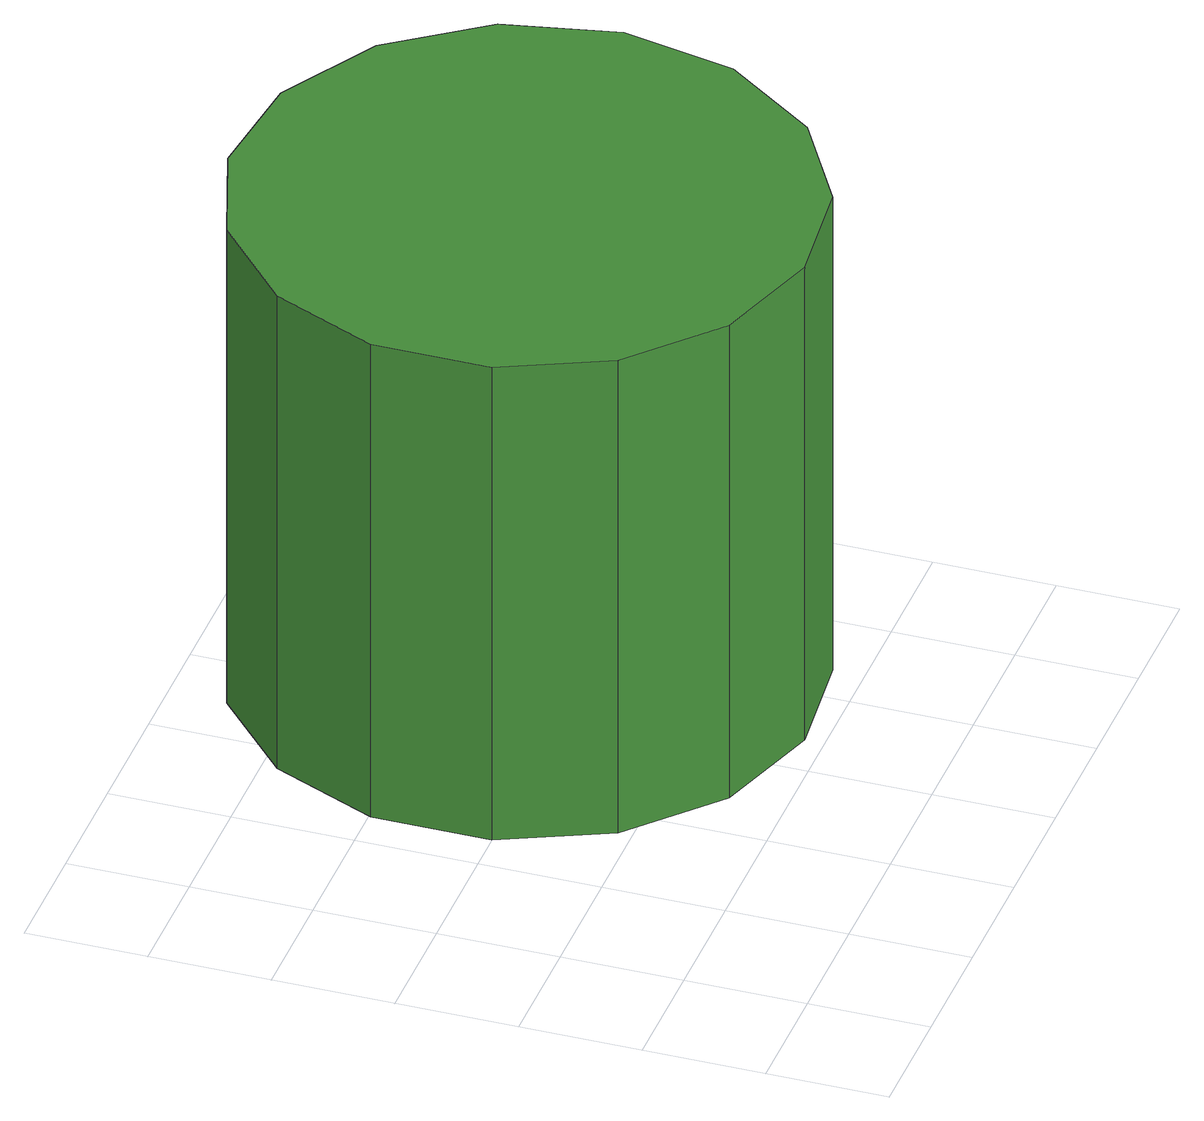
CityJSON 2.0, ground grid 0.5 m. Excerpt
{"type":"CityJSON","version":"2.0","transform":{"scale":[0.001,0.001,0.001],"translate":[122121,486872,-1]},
"CityObjects":{
"tree1":{"type":"SolitaryVegetationObject","attributes":{"function":"something"},"geometry":[{"type":"MultiSurface","lod":"1","boundaries":[[[0,1,2,3,4,5,6,7,8,9,10,11,12,13,14]],[[15,16,17,18,19,20,21,22,23,24,25,26,27,28,29]],[[0,29,28,1]],[[1,28,27,2]],[[2,27,26,3]],[[3,26,25,4]],[[4,25,24,5]],[[5,24,23,6]],[[6,23,22,7]],[[7,22,21,8]],[[8,21,20,9]],[[9,20,19,10]],[[10,19,18,11]],[[11,18,17,12]],[[12,17,16,13]],[[13,16,15,14]],[[14,15,29,0]]]}]}
},
"vertices":[
[2995,1747,3122],[2894,2224,3122],[2607,2619,3122],[2185,2863,3122],[1699,2914,3122],[1235,2763,3122],[873,2437,3122],[674,1991,3122],[674,1503,3122],[873,1057,3122],[1235,731,3122],[1699,580,3122],[2185,631,3122],[2607,875,3122],[2894,1270,3122],[2894,1270,928],[2607,875,928],[2185,631,928],[1699,580,928],[1235,731,928],[873,1057,928],[674,1503,928],[674,1991,928],[873,2437,928],[1235,2763,928],[1699,2914,928],[2185,2863,928],[2607,2619,928],[2894,2224,928],[2995,1747,928]
]}
